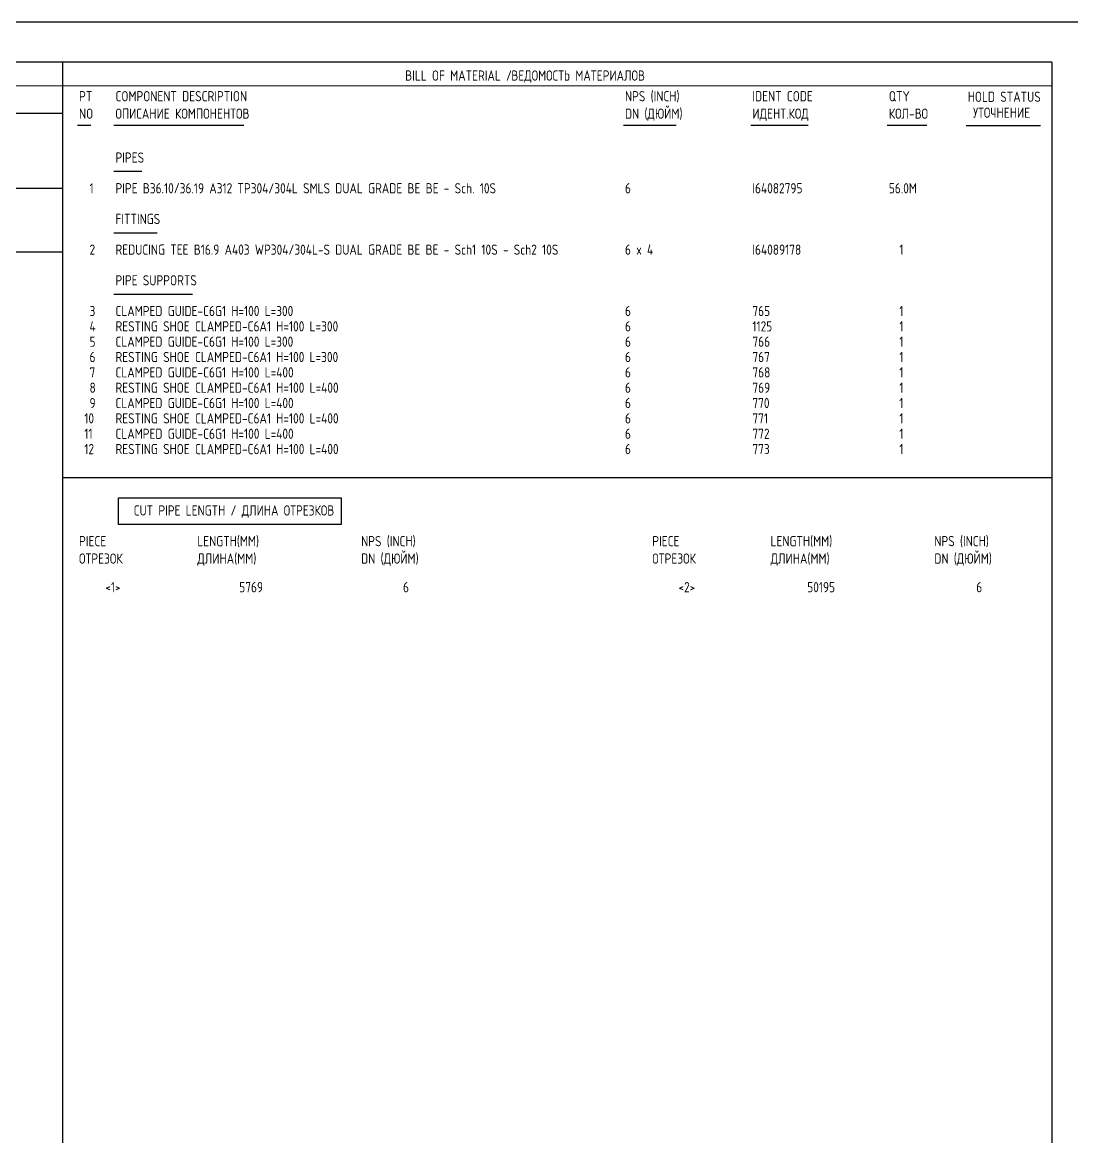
# Model space of a CAD drawing. Extents: x -1005 to 594, y -998 to 420.
# Drawn here: x 395.2 to 594, y 210 to 420 of the extents above; entities that cross this region are included whole.
import ezdxf

# ---------------------------------------------------------------- set-up
doc = ezdxf.new("R2010")
doc.units = 0
doc.styles.add('TTFN17', font='GOST type A')

msp = doc.modelspace()

# ---------------------------------------------------------------- linework, layer by layer
at = {"layer": 'GT_1', "flags": 128}
for points in [[(594, 420), (0, 420)], [(589.1, 412.5), (25.4, 412.5)], [(402.7, 412.5), (402.7, 7.5)], [(589.1, 412.5), (589.1, 7.5)], [(589.1, 408), (162.7, 407.9)], [(190.3, 402.9), (402.7, 402.9)], [(408.046, 400.531), (405.557, 400.531)], [(436.894, 400.531), (412.414, 400.531)], [(518.373, 400.531), (508.414, 400.531)], [(543.202, 400.531), (532.414, 400.531)], [(565.597, 400.531), (558.129, 400.531)], [(587, 400.5), (573, 400.5)], [(417.669, 391.854), (412.414, 391.854)], [(402.7, 388.7), (226.9, 388.7)], [(420.573, 380.289), (412.414, 380.289)], [(402.7, 376.7), (25.4, 376.7)], [(427.211, 368.724), (412.414, 368.724)], [(402.7, 334.19), (589, 334.19)], [(413.271, 330.405), (455.204, 330.405), (455.204, 325.357), (413.271, 325.357), (413.271, 330.405)]]:
    msp.add_lwpolyline(points, dxfattribs=at)

# ---------------------------------------------------------------- texts
at = {"layer": 'GT_1', "style": 'TTFN17'}
for s, p in [('BILL OF MATERIAL /', (467.289, 409)), ('ВЕДОМОСТЬ МАТЕРИАЛОВ', (487.289, 409)), ('PT', (405.846, 405.109)), ('COMPONENT DESCRIPTION', (412.703, 405.109)), ('NPS (INCH)', (508.703, 405.109)), ('IDENT CODE', (532.703, 405.109)), ('QTY', (558.417, 405.109)), ('HOLD STATUS', (573.289, 405)), ('NO', (405.846, 401.822)), ('ОПИСАНИЕ КОМПОНЕНТОВ', (412.703, 401.822)), ('DN (ДЮЙМ)', (508.703, 401.822)), ('ИДЕНТ.КОД', (532.703, 401.822)), ('КОЛ-ВО', (558.417, 401.822)), ('УТОЧНЕНИЕ', (574.289, 402)), ('PIPES', (412.703, 393.544)), ('  1', (405.846, 387.762)), ('PIPE B36.10/36.19 A312 TP304/304L SMLS DUAL GRADE BE BE - Sch. 10S', (412.703, 387.762)), ('6', (508.703, 387.762)), ('I64082795', (532.703, 387.762)), ('56.0M', (558.417, 387.762)), ('FITTINGS', (412.703, 381.98)), ('  2', (405.846, 376.197)), ('REDUCING TEE B16.9 A403 WP304/304L-S DUAL GRADE BE BE - Sch1 10S - Sch2 10S', (412.703, 376.197)), ('6 x 4', (508.703, 376.197)), ('I64089178', (532.703, 376.197)), ('  1', (558.417, 376.197)), ('PIPE SUPPORTS', (412.703, 370.415)), ('  3', (405.846, 364.633)), ('CLAMPED GUIDE-C6G1 H=100 L=300', (412.703, 364.633)), ('6', (508.703, 364.633)), ('765', (532.703, 364.633)), ('  1', (558.417, 364.633)), ('  4', (405.846, 361.741)), ('RESTING SHOE CLAMPED-C6A1 H=100 L=300', (412.703, 361.741)), ('6', (508.703, 361.741)), ('1125', (532.703, 361.741)), ('  1', (558.417, 361.741)), ('  5', (405.846, 358.85)), ('CLAMPED GUIDE-C6G1 H=100 L=300', (412.703, 358.85)), ('6', (508.703, 358.85)), ('766', (532.703, 358.85)), ('  1', (558.417, 358.85)), ('  6', (405.846, 355.959)), ('RESTING SHOE CLAMPED-C6A1 H=100 L=300', (412.703, 355.959)), ('6', (508.703, 355.959)), ('767', (532.703, 355.959)), ('  1', (558.417, 355.959)), ('  7', (405.846, 353.068)), ('CLAMPED GUIDE-C6G1 H=100 L=400', (412.703, 353.068)), ('6', (508.703, 353.068)), ('768', (532.703, 353.068)), ('  1', (558.417, 353.068)), ('  8', (405.846, 350.177)), ('RESTING SHOE CLAMPED-C6A1 H=100 L=400', (412.703, 350.177)), ('6', (508.703, 350.177)), ('769', (532.703, 350.177)), ('  1', (558.417, 350.177)), ('  9', (405.846, 347.286)), ('CLAMPED GUIDE-C6G1 H=100 L=400', (412.703, 347.286)), ('6', (508.703, 347.286)), ('770', (532.703, 347.286)), ('  1', (558.417, 347.286)), (' 10', (405.846, 344.395)), ('RESTING SHOE CLAMPED-C6A1 H=100 L=400', (412.703, 344.395)), ('6', (508.703, 344.395)), ('771', (532.703, 344.395)), ('  1', (558.417, 344.395)), (' 11', (405.846, 341.503)), ('CLAMPED GUIDE-C6G1 H=100 L=400', (412.703, 341.503)), ('6', (508.703, 341.503)), ('772', (532.703, 341.503)), ('  1', (558.417, 341.503)), (' 12', (405.846, 338.612)), ('RESTING SHOE CLAMPED-C6A1 H=100 L=400', (412.703, 338.612)), ('6', (508.703, 338.612)), ('773', (532.703, 338.612)), ('  1', (558.417, 338.612)), ('CUT PIPE LENGTH / ДЛИНА ОТРЕЗКОВ', (416.132, 327.048)), ('PIECE', (405.846, 321.265)), ('LENGTH(MM)', (428.132, 321.265)), ('NPS (INCH)', (458.989, 321.265)), ('PIECE', (513.846, 321.265)), ('LENGTH(MM)', (536.132, 321.265)), ('NPS (INCH)', (566.989, 321.265)), ('ОТРЕЗОК', (405.846, 317.979)), ('ДЛИНА(MM)', (428.132, 317.979)), ('DN (ДЮЙМ)', (458.989, 317.979)), ('ОТРЕЗОК', (513.846, 317.979)), ('ДЛИНА(MM)', (536.132, 317.979)), ('DN (ДЮЙМ)', (566.989, 317.979)), ('     <1>', (405.846, 312.592)), ('        5769', (428.132, 312.592)), ('        6', (458.989, 312.592)), ('     <2>', (513.846, 312.592)), ('       50195', (536.132, 312.592)), ('        6', (566.989, 312.592))]:
    msp.add_text(s, height=1.925, dxfattribs=at).set_placement(p)

doc.saveas('drawing.dxf')
